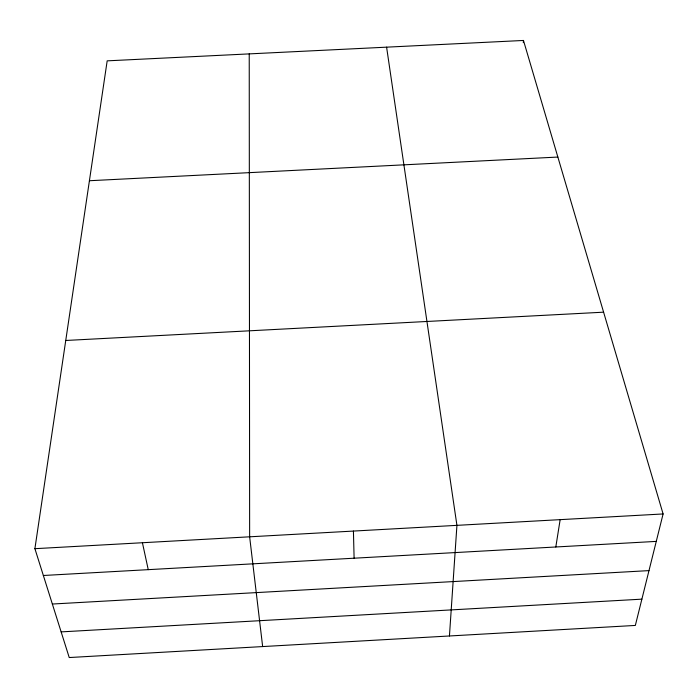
<?xml version="1.0" encoding="UTF-8"?>
<svg xmlns="http://www.w3.org/2000/svg" width="698" height="698" viewBox="0 0 698 698"><rect width="100%" height="100%" fill="white"/><g stroke="black" fill="none" stroke-linecap="round" stroke-linejoin="round"><path stroke-width="1.05" d="M449.442 635.974L456.928 525.35L386.596 47.167M523.282 42.63L523.474 40.458L107.178 60.848L34.9 548.68L69.233 657.542L635.337 625.434L663.1 513.955L523.474 40.458M555.809 546.988L560.154 519.644M61.145 631.891L641.881 599.154M34.9 548.68L663.1 513.955M43.355 575.492L656.268 541.395M52.359 604.032L648.983 570.615M65.752 340.476L603.604 312.181M89.414 180.73L557.859 157.059M142.418 542.73L148.246 569.655M262.649 646.575L249.64 536.806L249.23 53.894M353.424 531.073L354.104 558.208"/></g></svg>
